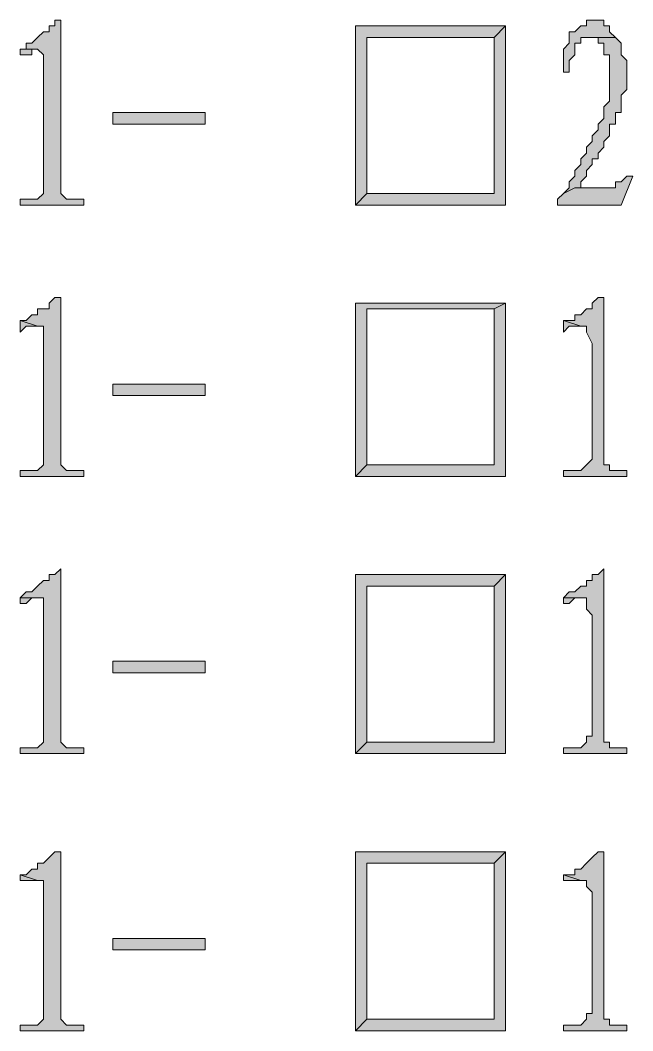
# Model space of a CAD drawing. Header units: millimetres. Extents: x 6 to 291, y 4 to 206.
# Drawn here: x 242.36 to 246.85, y 135 to 142.41 of the extents above; entities that cross this region are included whole.
import ezdxf

# ---------------------------------------------------------------- set-up
doc = ezdxf.new("R2010")
doc.units = ezdxf.units.MM
doc.layers.add('C00-00-00', color=7, linetype='Continuous')

msp = doc.modelspace()

# ---------------------------------------------------------------- hatches: boundary and pattern name
at = {"layer": 'C00-00-00'}
h = msp.add_hatch(color=256, dxfattribs=at)
h.dxf.hatch_style = 2
h.paths.add_polyline_path([(242.654665, 142.409335), (242.612332, 142.409335), (242.612332, 142.367001), (242.569999, 142.367001), (242.569999, 142.324668), (242.527665, 142.324668), (242.485332, 142.282335), (242.442999, 142.240001), (242.400665, 142.240001), (242.400665, 142.197668), (242.358332, 142.197668), (242.485332, 142.197668), (242.527665, 142.155335), (242.527665, 141.181668), (242.527665, 141.139335), (242.485332, 141.097001), (242.400665, 141.097001), (242.358332, 141.097001), (242.358332, 141.054668), (242.823999, 141.054668), (242.823999, 141.097001), (242.781665, 141.097001), (242.696999, 141.097001), (242.654665, 141.139335), (242.654665, 141.181668)])
h = msp.add_hatch(color=256, dxfattribs=at)
h.dxf.hatch_style = 2
h.paths.add_polyline_path([(246.591667, 142.409335), (246.507, 142.409335), (246.507, 142.367001), (246.464667, 142.367001), (246.422333, 142.324668), (246.38, 142.324668), (246.38, 142.282335), (246.38, 142.240001), (246.337667, 142.197668), (246.337667, 142.113001), (246.337667, 142.070668), (246.337667, 142.028335), (246.38, 142.028335), (246.38, 142.113001), (246.422333, 142.155335), (246.422333, 142.197668), (246.422333, 142.240001), (246.464667, 142.240001), (246.464667, 142.282335), (246.507, 142.282335), (246.549333, 142.282335), (246.718667, 142.282335), (246.676333, 142.324668), (246.676333, 142.367001), (246.634, 142.367001), (246.634, 142.409335)])
h = msp.add_hatch(color=256, dxfattribs=at)
h.dxf.hatch_style = 2
h.paths.add_polyline_path([(245.914334, 142.367004), (244.813667, 142.367004), (244.813667, 141.054671), (244.898334, 141.139338), (244.898334, 142.282338), (245.829667, 142.282338)])
h = msp.add_hatch(color=256, dxfattribs=at)
h.dxf.hatch_style = 2
h.paths.add_polyline_path([(245.914334, 142.367004), (245.829667, 142.282338), (245.829667, 141.139338), (244.898334, 141.139338), (244.813667, 141.054671), (245.914334, 141.054671)])
h = msp.add_hatch(color=256, dxfattribs=at)
h.dxf.hatch_style = 2
h.paths.add_polyline_path([(246.718661, 142.282336), (246.549328, 142.282336), (246.591661, 142.282336), (246.591661, 142.240002), (246.633995, 142.240002), (246.633995, 142.197669), (246.633995, 142.155336), (246.676328, 142.155336), (246.676328, 142.070669), (246.676328, 142.028336), (246.676328, 141.901336), (246.676328, 141.816669), (246.633995, 141.774336), (246.633995, 141.732002), (246.633995, 141.689669), (246.591661, 141.647336), (246.591661, 141.605002), (246.549328, 141.562669), (246.549328, 141.520336), (246.506995, 141.478002), (246.506995, 141.435669), (246.464661, 141.393336), (246.464661, 141.351002), (246.422328, 141.308669), (246.422328, 141.266336), (246.379995, 141.224002), (246.379995, 141.181669), (246.337661, 141.139336), (246.422328, 141.181669), (246.464661, 141.181669), (246.464661, 141.224002), (246.506995, 141.266336), (246.506995, 141.308669), (246.549328, 141.351002), (246.549328, 141.393336), (246.591661, 141.393336), (246.591661, 141.435669), (246.633995, 141.478002), (246.633995, 141.520336), (246.676328, 141.562669), (246.676328, 141.605002), (246.676328, 141.647336), (246.718661, 141.647336), (246.718661, 141.689669), (246.718661, 141.732002), (246.760995, 141.732002), (246.760995, 141.774336), (246.760995, 141.816669), (246.760995, 141.859002), (246.803328, 141.901336), (246.803328, 142.113002), (246.760995, 142.155336), (246.760995, 142.240002)])
h = msp.add_hatch(color=256, dxfattribs=at)
h.dxf.hatch_style = 2
h.paths.add_polyline_path([(242.358333, 142.197667), (242.358333, 142.155334), (242.443, 142.155334), (242.443, 142.197667), (242.485333, 142.197667)])
h = msp.add_hatch(color=256, dxfattribs=at)
h.dxf.hatch_style = 2
h.paths.add_polyline_path([(243.035666, 141.732006), (243.712999, 141.732006), (243.712999, 141.647337), (243.035666, 141.647337)])
h = msp.add_hatch(color=256, dxfattribs=at)
h.dxf.hatch_style = 2
h.paths.add_polyline_path([(246.845672, 141.266337), (246.803339, 141.266337), (246.761006, 141.224004), (246.718672, 141.224004), (246.718672, 141.18167), (246.676339, 141.18167), (246.422339, 141.18167), (246.337672, 141.139337), (246.295339, 141.097004), (246.295339, 141.05467), (246.761006, 141.05467)])
h = msp.add_hatch(color=256, dxfattribs=at)
h.dxf.hatch_style = 2
h.paths.add_polyline_path([(242.654665, 140.377333), (242.612332, 140.377333), (242.569999, 140.334999), (242.569999, 140.292666), (242.527665, 140.292666), (242.485332, 140.292666), (242.485332, 140.250333), (242.442999, 140.250333), (242.400665, 140.207999), (242.358332, 140.207999), (242.485332, 140.165666), (242.527665, 140.165666), (242.527665, 140.123333), (242.527665, 139.149666), (242.485332, 139.107333), (242.442999, 139.107333), (242.400665, 139.107333), (242.358332, 139.107333), (242.358332, 139.064999), (242.823999, 139.064999), (242.823999, 139.107333), (242.781665, 139.107333), (242.739332, 139.107333), (242.696999, 139.107333), (242.654665, 139.149666), (242.654665, 139.191999)])
h = msp.add_hatch(color=256, dxfattribs=at)
h.dxf.hatch_style = 2
h.paths.add_polyline_path([(245.914334, 140.335006), (244.813667, 140.335006), (244.813667, 139.065006), (244.898334, 139.149673), (244.898334, 140.292673), (245.829667, 140.292673)])
h = msp.add_hatch(color=256, dxfattribs=at)
h.dxf.hatch_style = 2
h.paths.add_polyline_path([(245.914334, 140.335006), (245.829667, 140.292673), (245.829667, 139.149673), (244.898334, 139.149673), (244.813667, 139.065006), (245.914334, 139.065006)])
h = msp.add_hatch(color=256, dxfattribs=at)
h.dxf.hatch_style = 2
h.paths.add_polyline_path([(246.633993, 140.377333), (246.59166, 140.377333), (246.549326, 140.334999), (246.549326, 140.292666), (246.506993, 140.292666), (246.46466, 140.250333), (246.422326, 140.250333), (246.422326, 140.207999), (246.379993, 140.207999), (246.33766, 140.207999), (246.46466, 140.165666), (246.506993, 140.165666), (246.506993, 140.123333), (246.549326, 140.038666), (246.549326, 139.191999), (246.506993, 139.149666), (246.46466, 139.107333), (246.422326, 139.107333), (246.379993, 139.107333), (246.33766, 139.107333), (246.33766, 139.064999), (246.803326, 139.064999), (246.803326, 139.107333), (246.760993, 139.107333), (246.71866, 139.107333), (246.676326, 139.107333), (246.676326, 139.149666), (246.633993, 139.149666), (246.633993, 139.191999)])
h = msp.add_hatch(color=256, dxfattribs=at)
h.dxf.hatch_style = 2
h.paths.add_polyline_path([(242.358333, 140.208004), (242.358333, 140.123337), (242.400667, 140.16567), (242.443, 140.16567), (242.485333, 140.16567)])
h = msp.add_hatch(color=256, dxfattribs=at)
h.dxf.hatch_style = 2
h.paths.add_polyline_path([(246.337661, 140.208004), (246.337661, 140.123337), (246.379994, 140.16567), (246.422328, 140.16567), (246.464661, 140.16567)])
h = msp.add_hatch(color=256, dxfattribs=at)
h.dxf.hatch_style = 2
h.paths.add_polyline_path([(243.035666, 139.742334), (243.712999, 139.742334), (243.712999, 139.657666), (243.035666, 139.657666)])
h = msp.add_hatch(color=256, dxfattribs=at)
h.dxf.hatch_style = 2
h.paths.add_polyline_path([(242.654665, 138.387669), (242.612332, 138.345336), (242.569999, 138.345336), (242.569999, 138.303002), (242.527665, 138.303002), (242.485332, 138.260669), (242.442999, 138.218336), (242.400665, 138.218336), (242.358332, 138.176002), (242.485332, 138.176002), (242.527665, 138.176002), (242.527665, 138.133669), (242.527665, 137.160002), (242.527665, 137.117669), (242.485332, 137.075336), (242.358332, 137.075336), (242.358332, 137.033002), (242.823999, 137.033002), (242.823999, 137.075336), (242.696999, 137.075336), (242.654665, 137.117669), (242.654665, 137.160002)])
h = msp.add_hatch(color=256, dxfattribs=at)
h.dxf.hatch_style = 2
h.paths.add_polyline_path([(246.633993, 138.387669), (246.59166, 138.345336), (246.549326, 138.345336), (246.549326, 138.303002), (246.506993, 138.303002), (246.506993, 138.260669), (246.46466, 138.260669), (246.422326, 138.218336), (246.379993, 138.218336), (246.33766, 138.176002), (246.46466, 138.176002), (246.506993, 138.176002), (246.506993, 138.133669), (246.506993, 138.091336), (246.549326, 138.049002), (246.549326, 137.160002), (246.506993, 137.160002), (246.506993, 137.117669), (246.46466, 137.075336), (246.33766, 137.075336), (246.33766, 137.033002), (246.803326, 137.033002), (246.803326, 137.075336), (246.676326, 137.075336), (246.676326, 137.117669), (246.633993, 137.117669), (246.633993, 137.160002)])
h = msp.add_hatch(color=256, dxfattribs=at)
h.dxf.hatch_style = 2
h.paths.add_polyline_path([(245.914334, 138.345334), (244.813667, 138.345334), (244.813667, 137.033001), (244.898334, 137.117668), (244.898334, 138.260668), (245.829667, 138.260668)])
h = msp.add_hatch(color=256, dxfattribs=at)
h.dxf.hatch_style = 2
h.paths.add_polyline_path([(245.914334, 138.345334), (245.829667, 138.260668), (245.829667, 137.117668), (244.898334, 137.117668), (244.813667, 137.033001), (245.914334, 137.033001)])
h = msp.add_hatch(color=256, dxfattribs=at)
h.dxf.hatch_style = 2
h.paths.add_polyline_path([(242.358333, 138.176005), (242.358333, 138.133672), (242.400667, 138.133672), (242.443, 138.176005), (242.485333, 138.176005)])
h = msp.add_hatch(color=256, dxfattribs=at)
h.dxf.hatch_style = 2
h.paths.add_polyline_path([(246.337661, 138.176005), (246.337661, 138.133671), (246.380003, 138.133671), (246.422329, 138.176005), (246.464672, 138.176005)])
h = msp.add_hatch(color=256, dxfattribs=at)
h.dxf.hatch_style = 2
h.paths.add_polyline_path([(243.035666, 137.710336), (243.712999, 137.710336), (243.712999, 137.625668), (243.035666, 137.625668)])
h = msp.add_hatch(color=256, dxfattribs=at)
h.dxf.hatch_style = 2
h.paths.add_polyline_path([(242.654665, 136.313336), (242.612332, 136.313336), (242.569999, 136.271003), (242.527665, 136.22867), (242.485332, 136.22867), (242.485332, 136.186336), (242.442999, 136.186336), (242.400665, 136.144003), (242.358332, 136.144003), (242.485332, 136.10167), (242.527665, 136.10167), (242.527665, 135.128003), (242.527665, 135.08567), (242.485332, 135.043336), (242.358332, 135.043336), (242.358332, 135.001003), (242.823999, 135.001003), (242.823999, 135.043336), (242.696999, 135.043336), (242.654665, 135.08567), (242.654665, 135.128003)])
h = msp.add_hatch(color=256, dxfattribs=at)
h.dxf.hatch_style = 2
h.paths.add_polyline_path([(245.914334, 136.313336), (244.813667, 136.313336), (244.813667, 135.001003), (244.898334, 135.08567), (244.898334, 136.22867), (245.829667, 136.22867)])
h = msp.add_hatch(color=256, dxfattribs=at)
h.dxf.hatch_style = 2
h.paths.add_polyline_path([(245.914334, 136.313336), (245.829667, 136.22867), (245.829667, 135.08567), (244.898334, 135.08567), (244.813667, 135.001003), (245.914334, 135.001003)])
h = msp.add_hatch(color=256, dxfattribs=at)
h.dxf.hatch_style = 2
h.paths.add_polyline_path([(246.633993, 136.313336), (246.59166, 136.313336), (246.549326, 136.271003), (246.506993, 136.22867), (246.46466, 136.186336), (246.422326, 136.186336), (246.422326, 136.144003), (246.379993, 136.144003), (246.33766, 136.144003), (246.46466, 136.10167), (246.506993, 136.10167), (246.506993, 136.059336), (246.549326, 136.017003), (246.549326, 135.128003), (246.506993, 135.128003), (246.506993, 135.08567), (246.46466, 135.043336), (246.33766, 135.043336), (246.33766, 135.001003), (246.803326, 135.001003), (246.803326, 135.043336), (246.676326, 135.043336), (246.676326, 135.08567), (246.633993, 135.08567), (246.633993, 135.128003)])
h = msp.add_hatch(color=256, dxfattribs=at)
h.dxf.hatch_style = 2
h.paths.add_polyline_path([(242.358333, 136.143999), (242.358333, 136.101666), (242.400667, 136.101666), (242.443, 136.101666), (242.485333, 136.101666)])
h = msp.add_hatch(color=256, dxfattribs=at)
h.dxf.hatch_style = 2
h.paths.add_polyline_path([(246.337661, 136.143999), (246.337661, 136.101673), (246.380003, 136.101673), (246.422329, 136.101673), (246.464672, 136.101673)])
h = msp.add_hatch(color=256, dxfattribs=at)
h.dxf.hatch_style = 2
h.paths.add_polyline_path([(243.035666, 135.678338), (243.712999, 135.678338), (243.712999, 135.593669), (243.035666, 135.593669)])

# ---------------------------------------------------------------- linework, layer by layer
at = {"layer": 'C00-00-00', "lineweight": 13}
for points in [[(242.654665, 142.409335), (242.612332, 142.409335), (242.612332, 142.367001), (242.569999, 142.367001), (242.569999, 142.324668), (242.527665, 142.324668), (242.485332, 142.282335), (242.442999, 142.240001), (242.400665, 142.240001), (242.400665, 142.197668), (242.358332, 142.197668), (242.485332, 142.197668), (242.527665, 142.155335), (242.527665, 141.181668), (242.527665, 141.139335), (242.485332, 141.097001), (242.400665, 141.097001), (242.358332, 141.097001), (242.358332, 141.054668), (242.823999, 141.054668), (242.823999, 141.097001), (242.781665, 141.097001), (242.696999, 141.097001), (242.654665, 141.139335), (242.654665, 141.181668)], [(246.591667, 142.409335), (246.507, 142.409335), (246.507, 142.367001), (246.464667, 142.367001), (246.422333, 142.324668), (246.38, 142.324668), (246.38, 142.282335), (246.38, 142.240001), (246.337667, 142.197668), (246.337667, 142.113001), (246.337667, 142.070668), (246.337667, 142.028335), (246.38, 142.028335), (246.38, 142.113001), (246.422333, 142.155335), (246.422333, 142.197668), (246.422333, 142.240001), (246.464667, 142.240001), (246.464667, 142.282335), (246.507, 142.282335), (246.549333, 142.282335), (246.718667, 142.282335), (246.676333, 142.324668), (246.676333, 142.367001), (246.634, 142.367001), (246.634, 142.409335)], [(245.914334, 142.367004), (244.813667, 142.367004), (244.813667, 141.054671), (244.898334, 141.139338), (244.898334, 142.282338), (245.829667, 142.282338)], [(245.914334, 142.367004), (245.829667, 142.282338), (245.829667, 141.139338), (244.898334, 141.139338), (244.813667, 141.054671), (245.914334, 141.054671)], [(246.718661, 142.282336), (246.549328, 142.282336), (246.591661, 142.282336), (246.591661, 142.240002), (246.633995, 142.240002), (246.633995, 142.197669), (246.633995, 142.155336), (246.676328, 142.155336), (246.676328, 142.070669), (246.676328, 142.028336), (246.676328, 141.901336), (246.676328, 141.816669), (246.633995, 141.774336), (246.633995, 141.732002), (246.633995, 141.689669), (246.591661, 141.647336), (246.591661, 141.605002), (246.549328, 141.562669), (246.549328, 141.520336), (246.506995, 141.478002), (246.506995, 141.435669), (246.464661, 141.393336), (246.464661, 141.351002), (246.422328, 141.308669), (246.422328, 141.266336), (246.379995, 141.224002), (246.379995, 141.181669), (246.337661, 141.139336), (246.422328, 141.181669), (246.464661, 141.181669), (246.464661, 141.224002), (246.506995, 141.266336), (246.506995, 141.308669), (246.549328, 141.351002), (246.549328, 141.393336), (246.591661, 141.393336), (246.591661, 141.435669), (246.633995, 141.478002), (246.633995, 141.520336), (246.676328, 141.562669), (246.676328, 141.605002), (246.676328, 141.647336), (246.718661, 141.647336), (246.718661, 141.689669), (246.718661, 141.732002), (246.760995, 141.732002), (246.760995, 141.774336), (246.760995, 141.816669), (246.760995, 141.859002), (246.803328, 141.901336), (246.803328, 142.113002), (246.760995, 142.155336), (246.760995, 142.240002)], [(242.358333, 142.197667), (242.358333, 142.155334), (242.443, 142.155334), (242.443, 142.197667), (242.485333, 142.197667)], [(243.035666, 141.732006), (243.712999, 141.732006), (243.712999, 141.647337), (243.035666, 141.647337)], [(246.845672, 141.266337), (246.803339, 141.266337), (246.761006, 141.224004), (246.718672, 141.224004), (246.718672, 141.18167), (246.676339, 141.18167), (246.422339, 141.18167), (246.337672, 141.139337), (246.295339, 141.097004), (246.295339, 141.05467), (246.761006, 141.05467)], [(242.654665, 140.377333), (242.612332, 140.377333), (242.569999, 140.334999), (242.569999, 140.292666), (242.527665, 140.292666), (242.485332, 140.292666), (242.485332, 140.250333), (242.442999, 140.250333), (242.400665, 140.207999), (242.358332, 140.207999), (242.485332, 140.165666), (242.527665, 140.165666), (242.527665, 140.123333), (242.527665, 139.149666), (242.485332, 139.107333), (242.442999, 139.107333), (242.400665, 139.107333), (242.358332, 139.107333), (242.358332, 139.064999), (242.823999, 139.064999), (242.823999, 139.107333), (242.781665, 139.107333), (242.739332, 139.107333), (242.696999, 139.107333), (242.654665, 139.149666), (242.654665, 139.191999)], [(245.914334, 140.335006), (244.813667, 140.335006), (244.813667, 139.065006), (244.898334, 139.149673), (244.898334, 140.292673), (245.829667, 140.292673)], [(245.914334, 140.335006), (245.829667, 140.292673), (245.829667, 139.149673), (244.898334, 139.149673), (244.813667, 139.065006), (245.914334, 139.065006)], [(246.633993, 140.377333), (246.59166, 140.377333), (246.549326, 140.334999), (246.549326, 140.292666), (246.506993, 140.292666), (246.46466, 140.250333), (246.422326, 140.250333), (246.422326, 140.207999), (246.379993, 140.207999), (246.33766, 140.207999), (246.46466, 140.165666), (246.506993, 140.165666), (246.506993, 140.123333), (246.549326, 140.038666), (246.549326, 139.191999), (246.506993, 139.149666), (246.46466, 139.107333), (246.422326, 139.107333), (246.379993, 139.107333), (246.33766, 139.107333), (246.33766, 139.064999), (246.803326, 139.064999), (246.803326, 139.107333), (246.760993, 139.107333), (246.71866, 139.107333), (246.676326, 139.107333), (246.676326, 139.149666), (246.633993, 139.149666), (246.633993, 139.191999)], [(242.358333, 140.208004), (242.358333, 140.123337), (242.400667, 140.16567), (242.443, 140.16567), (242.485333, 140.16567)], [(246.337661, 140.208004), (246.337661, 140.123337), (246.379994, 140.16567), (246.422328, 140.16567), (246.464661, 140.16567)], [(243.035666, 139.742334), (243.712999, 139.742334), (243.712999, 139.657666), (243.035666, 139.657666)], [(242.654665, 138.387669), (242.612332, 138.345336), (242.569999, 138.345336), (242.569999, 138.303002), (242.527665, 138.303002), (242.485332, 138.260669), (242.442999, 138.218336), (242.400665, 138.218336), (242.358332, 138.176002), (242.485332, 138.176002), (242.527665, 138.176002), (242.527665, 138.133669), (242.527665, 137.160002), (242.527665, 137.117669), (242.485332, 137.075336), (242.358332, 137.075336), (242.358332, 137.033002), (242.823999, 137.033002), (242.823999, 137.075336), (242.696999, 137.075336), (242.654665, 137.117669), (242.654665, 137.160002)], [(246.633993, 138.387669), (246.59166, 138.345336), (246.549326, 138.345336), (246.549326, 138.303002), (246.506993, 138.303002), (246.506993, 138.260669), (246.46466, 138.260669), (246.422326, 138.218336), (246.379993, 138.218336), (246.33766, 138.176002), (246.46466, 138.176002), (246.506993, 138.176002), (246.506993, 138.133669), (246.506993, 138.091336), (246.549326, 138.049002), (246.549326, 137.160002), (246.506993, 137.160002), (246.506993, 137.117669), (246.46466, 137.075336), (246.33766, 137.075336), (246.33766, 137.033002), (246.803326, 137.033002), (246.803326, 137.075336), (246.676326, 137.075336), (246.676326, 137.117669), (246.633993, 137.117669), (246.633993, 137.160002)], [(245.914334, 138.345334), (244.813667, 138.345334), (244.813667, 137.033001), (244.898334, 137.117668), (244.898334, 138.260668), (245.829667, 138.260668)], [(245.914334, 138.345334), (245.829667, 138.260668), (245.829667, 137.117668), (244.898334, 137.117668), (244.813667, 137.033001), (245.914334, 137.033001)], [(242.358333, 138.176005), (242.358333, 138.133672), (242.400667, 138.133672), (242.443, 138.176005), (242.485333, 138.176005)], [(246.337661, 138.176005), (246.337661, 138.133671), (246.380003, 138.133671), (246.422329, 138.176005), (246.464672, 138.176005)], [(243.035666, 137.710336), (243.712999, 137.710336), (243.712999, 137.625668), (243.035666, 137.625668)], [(242.654665, 136.313336), (242.612332, 136.313336), (242.569999, 136.271003), (242.527665, 136.22867), (242.485332, 136.22867), (242.485332, 136.186336), (242.442999, 136.186336), (242.400665, 136.144003), (242.358332, 136.144003), (242.485332, 136.10167), (242.527665, 136.10167), (242.527665, 135.128003), (242.527665, 135.08567), (242.485332, 135.043336), (242.358332, 135.043336), (242.358332, 135.001003), (242.823999, 135.001003), (242.823999, 135.043336), (242.696999, 135.043336), (242.654665, 135.08567), (242.654665, 135.128003)], [(245.914334, 136.313336), (244.813667, 136.313336), (244.813667, 135.001003), (244.898334, 135.08567), (244.898334, 136.22867), (245.829667, 136.22867)], [(245.914334, 136.313336), (245.829667, 136.22867), (245.829667, 135.08567), (244.898334, 135.08567), (244.813667, 135.001003), (245.914334, 135.001003)], [(246.633993, 136.313336), (246.59166, 136.313336), (246.549326, 136.271003), (246.506993, 136.22867), (246.46466, 136.186336), (246.422326, 136.186336), (246.422326, 136.144003), (246.379993, 136.144003), (246.33766, 136.144003), (246.46466, 136.10167), (246.506993, 136.10167), (246.506993, 136.059336), (246.549326, 136.017003), (246.549326, 135.128003), (246.506993, 135.128003), (246.506993, 135.08567), (246.46466, 135.043336), (246.33766, 135.043336), (246.33766, 135.001003), (246.803326, 135.001003), (246.803326, 135.043336), (246.676326, 135.043336), (246.676326, 135.08567), (246.633993, 135.08567), (246.633993, 135.128003)], [(242.358333, 136.143999), (242.358333, 136.101666), (242.400667, 136.101666), (242.443, 136.101666), (242.485333, 136.101666)], [(246.337661, 136.143999), (246.337661, 136.101673), (246.380003, 136.101673), (246.422329, 136.101673), (246.464672, 136.101673)], [(243.035666, 135.678338), (243.712999, 135.678338), (243.712999, 135.593669), (243.035666, 135.593669)]]:
    msp.add_lwpolyline(points, close=True, dxfattribs=at)

doc.saveas('drawing.dxf')
